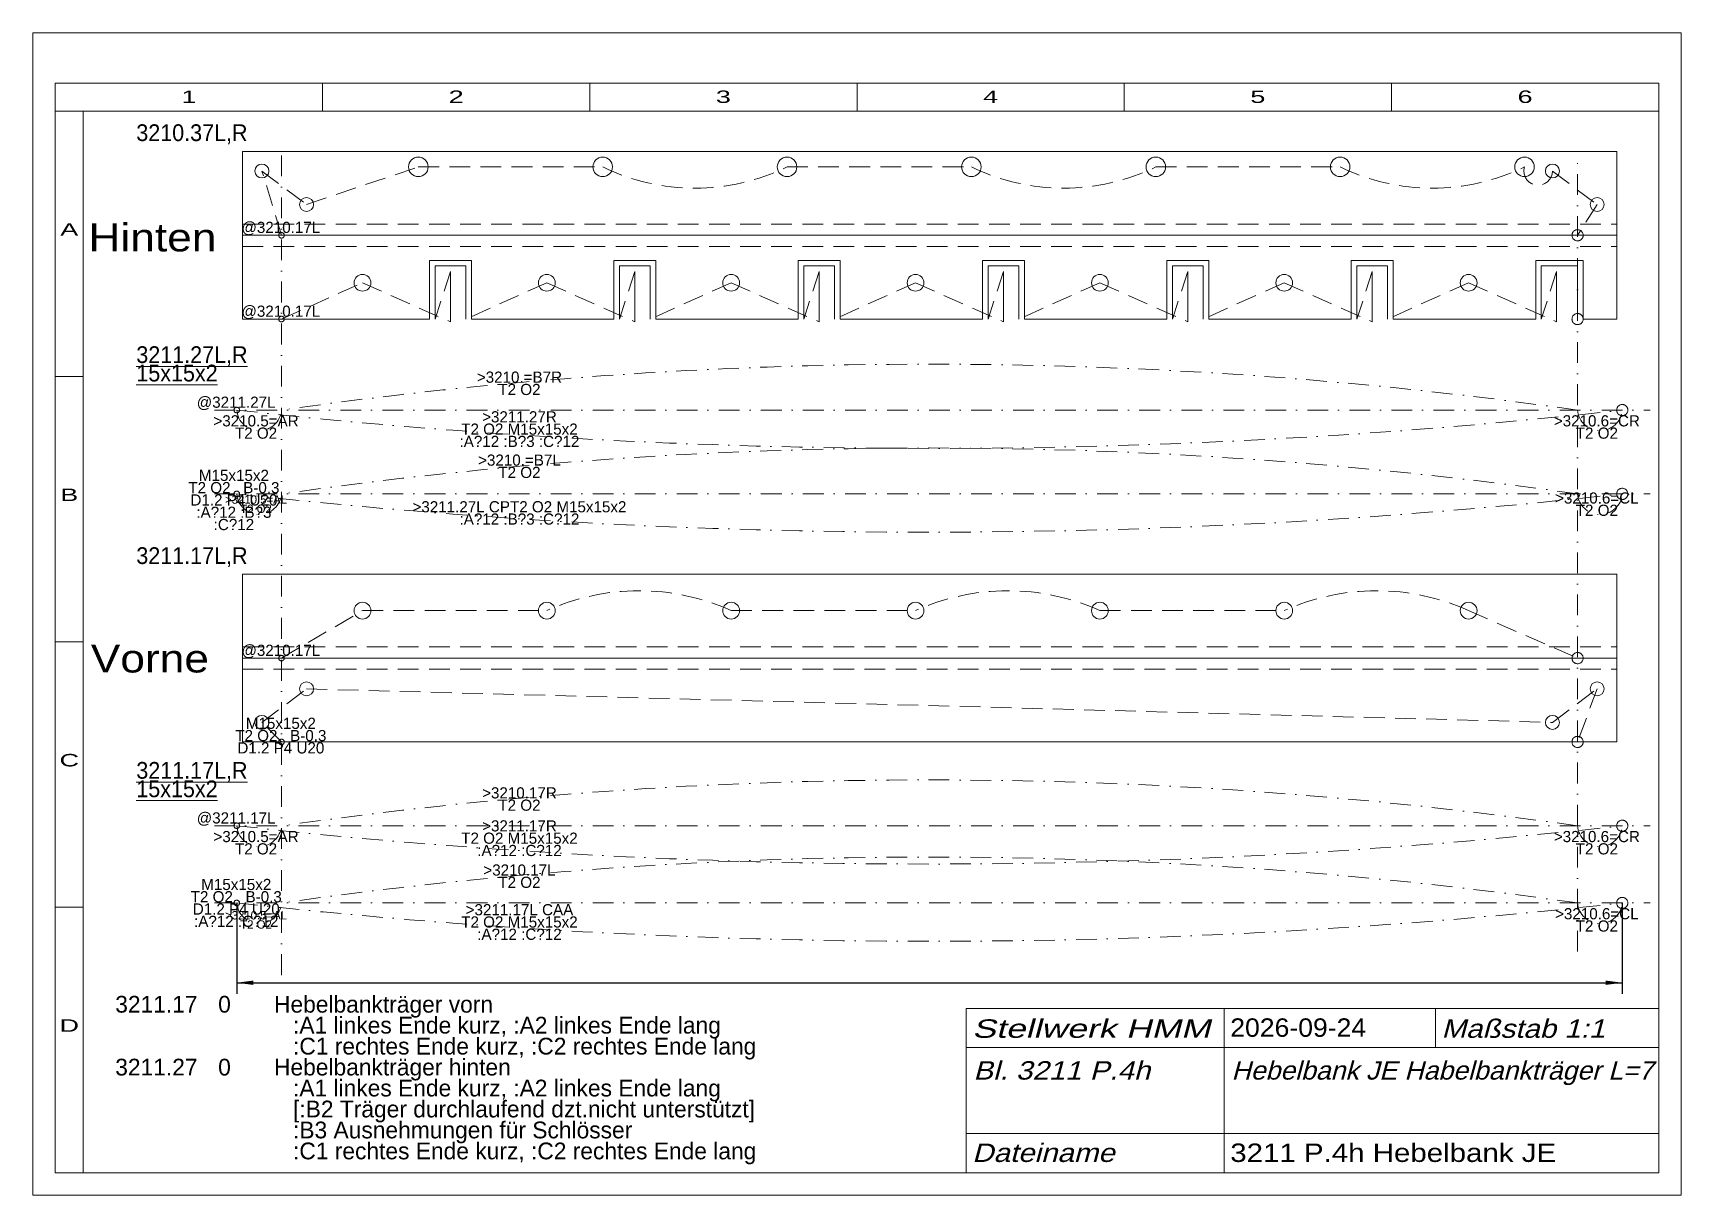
# Model space of a CAD drawing. Extents: x 1 to 296, y 1 to 209.
import ezdxf
from ezdxf.enums import TextEntityAlignment as Align

# ---------------------------------------------------------------- set-up
doc = ezdxf.new("R2010")
doc.units = 0
doc.header["$LTSCALE"] = 7.425
for name, pattern in [('DASHDOT', [1, 0.5, -0.25, 0, -0.25]), ('DASHED', [0.75, 0.5, -0.25]), ('PHANTOM', [2.5, 1.25, -0.25, 0.25, -0.25, 0.25, -0.25])]:
    doc.linetypes.add(name, pattern=pattern)
for name, color, linetype, lineweight in [('3210_17L', 11, 'CONTINUOUS', 13), ('3210_17R', 14, 'CONTINUOUS', 13), ('3210_37L', 11, 'CONTINUOUS', 13), ('3210_37R', 14, 'CONTINUOUS', 13), ('3211 STÄNDER JE', 7, 'CONTINUOUS', 18), ('3211_17L', 11, 'CONTINUOUS', 13), ('3211_17L~A', 5, 'CONTINUOUS', 13), ('3211_17R', 15, 'CONTINUOUS', 13), ('3211_27L', 11, 'CONTINUOUS', 13), ('3211_27L~A', 5, 'CONTINUOUS', 13), ('3211_27R', 15, 'CONTINUOUS', 13), ('3211___ HEBELBANK JE', 230, 'CONTINUOUS', 13), ('BEMASSUNG', 7, 'CONTINUOUS', 25), ('BESCHRIFTUNG', 7, 'CONTINUOUS', 25), ('MASSGRENZEN', 172, 'CONTINUOUS', 25), ('MASSLINIEN', 172, 'CONTINUOUS', 25), ('MASSTEXTE', 212, 'CONTINUOUS', 25), ('MITTELLINIEN', 5, 'DASHDOT', 13), ('STANDARD', 7, 'CONTINUOUS', 0)]:
    doc.layers.add(name, color=color, linetype=linetype, lineweight=lineweight)
doc.styles.add('Arial', font='arial.ttf')

# ---------------------------------------------------------------- blocks, each defined once
blk = doc.blocks.new('D207000064')
at = {"layer": 'MASSGRENZEN'}
for points in [[(37.48, 39), (40.45, 39.39), (40.45, 38.61)], [(285.48, 39), (282.5, 38.61), (282.5, 39.39)]]:
    blk.add_solid(points, dxfattribs=at)
at = {"layer": 'MASSLINIEN', "color": 172}
for p, q in [((37.48, 53.28), (37.48, 37)), ((285.48, 53.28), (285.48, 37)), ((37.48, 39), (285.48, 39))]:
    blk.add_line(p, q, dxfattribs=at)

msp = doc.modelspace()

# ---------------------------------------------------------------- linework, layer by layer
at = {"layer": '3210_17L', "linetype": 'DASHED'}
for p, q in [((41.98, 85.6), (49.98, 91.6)), ((49.98, 91.6), (272.98, 85.6)), ((272.98, 85.6), (280.98, 91.6)), ((280.98, 91.6), (277.48, 82.1)), ((45.48, 82.1), (41.98, 85.6))]:
    msp.add_line(p, q, dxfattribs=at)
at = {"layer": '3210_17L'}
for centre in [(49.98, 91.6), (280.98, 91.6), (41.98, 85.6), (272.98, 85.6)]:
    msp.add_circle(centre, 1.25, dxfattribs=at)
at = {"layer": '3210_17L', "linetype": 'PHANTOM'}
for centre, radius in [((277.48, 82.1), 1), ((45.48, 82.1), 0.5)]:
    msp.add_circle(centre, radius, dxfattribs=at)
at = {"layer": '3210_17R', "linetype": 'DASHED'}
for p, q in [((45.48, 97.1), (59.98, 105.6)), ((59.98, 105.6), (92.98, 105.6)), ((125.98, 105.6), (158.98, 105.6)), ((191.98, 105.6), (224.98, 105.6)), ((257.98, 105.6), (277.48, 97.1))]:
    msp.add_line(p, q, dxfattribs=at)
at = {"layer": '3210_17R'}
for centre in [(59.98, 105.6), (92.98, 105.6), (125.98, 105.6), (158.98, 105.6), (191.98, 105.6), (224.98, 105.6), (257.98, 105.6)]:
    msp.add_circle(centre, 1.5, dxfattribs=at)
at = {"layer": '3210_17R', "linetype": 'PHANTOM'}
for centre, radius in [((45.48, 97.1), 0.5), ((277.48, 97.1), 1)]:
    msp.add_circle(centre, radius, dxfattribs=at)
at = {"layer": '3210_17R', "linetype": 'DASHED'}
for centre in [(109.48, 69.28), (175.48, 69.28), (241.48, 69.28)]:
    msp.add_arc(centre, 39.89, 65.5667, 114.4333, dxfattribs=at)
at = {"layer": '3210_37L', "linetype": 'CONTINUOUS'}
for p, q in [((72.98, 167.29), (72.98, 157.79)), ((72.98, 167.29), (78.48, 167.29)), ((75.73, 166.29), (75.73, 157.29)), ((78.48, 167.29), (78.48, 157.79)), ((105.98, 167.29), (105.98, 157.79)), ((105.98, 167.29), (111.48, 167.29)), ((108.73, 166.29), (108.73, 157.29)), ((111.48, 167.29), (111.48, 157.79)), ((138.98, 167.29), (138.98, 157.79)), ((138.98, 167.29), (144.48, 167.29)), ((141.73, 166.29), (141.73, 157.29)), ((144.48, 167.29), (144.48, 157.79)), ((171.98, 167.29), (171.98, 157.79)), ((171.98, 167.29), (177.48, 167.29)), ((174.73, 166.29), (174.73, 157.29)), ((177.48, 167.29), (177.48, 157.79)), ((204.98, 167.29), (210.48, 167.29)), ((204.98, 167.29), (204.98, 157.79)), ((207.73, 166.29), (207.73, 157.29)), ((210.48, 167.29), (210.48, 157.79)), ((237.98, 167.29), (243.48, 167.29)), ((237.98, 167.29), (237.98, 157.79)), ((240.73, 166.29), (240.73, 157.29)), ((243.48, 167.29), (243.48, 157.79)), ((270.98, 167.29), (277.48, 167.29)), ((270.98, 167.29), (270.98, 157.79)), ((273.73, 166.29), (273.73, 157.29))]:
    msp.add_line(p, q, dxfattribs=at)
at = {"layer": '3210_37L', "linetype": 'DASHED'}
for p, q in [((75.73, 166.29), (72.98, 157.79)), ((108.73, 166.29), (105.98, 157.79)), ((141.73, 166.29), (138.98, 157.79)), ((174.73, 166.29), (171.98, 157.79)), ((207.73, 166.29), (204.98, 157.79)), ((240.73, 166.29), (237.98, 157.79)), ((273.73, 166.29), (270.98, 157.79)), ((45.48, 157.79), (59.98, 164.29)), ((59.98, 164.29), (75.73, 157.29)), ((92.98, 164.29), (78.48, 157.79)), ((92.98, 164.29), (108.73, 157.29)), ((125.98, 164.29), (111.48, 157.79)), ((125.98, 164.29), (141.73, 157.29)), ((158.98, 164.29), (144.48, 157.79)), ((158.98, 164.29), (174.73, 157.29)), ((191.98, 164.29), (177.48, 157.79)), ((191.98, 164.29), (207.73, 157.29)), ((224.98, 164.29), (210.48, 157.79)), ((224.98, 164.29), (240.73, 157.29)), ((257.98, 164.29), (243.48, 157.79)), ((257.98, 164.29), (273.73, 157.29))]:
    msp.add_line(p, q, dxfattribs=at)
at = {"layer": '3210_37L'}
msp.add_line((277.48, 167.29), (277.48, 157.79), dxfattribs=at)
for centre in [(59.98, 164.29), (92.98, 164.29), (125.98, 164.29), (158.98, 164.29), (191.98, 164.29), (224.98, 164.29), (257.98, 164.29)]:
    msp.add_circle(centre, 1.5, dxfattribs=at)
at = {"layer": '3210_37L', "linetype": 'PHANTOM'}
for centre, radius in [((45.48, 157.79), 0.5), ((277.48, 157.79), 1)]:
    msp.add_circle(centre, radius, dxfattribs=at)
at = {"layer": '3210_37R', "linetype": 'DASHED'}
for p, q in [((41.98, 184.29), (49.98, 178.29)), ((45.48, 172.79), (41.98, 184.29)), ((49.98, 178.29), (69.98, 185.03)), ((69.98, 185.03), (102.98, 185.03)), ((135.98, 185.03), (168.98, 185.03)), ((201.98, 185.03), (234.98, 185.03)), ((272.98, 184.29), (280.98, 178.29)), ((280.98, 178.29), (277.48, 172.79))]:
    msp.add_line(p, q, dxfattribs=at)
at = {"layer": '3210_37R'}
for centre, radius in [((69.98, 185.03), 1.75), ((102.98, 185.03), 1.75), ((135.98, 185.03), 1.75), ((168.98, 185.03), 1.75), ((201.98, 185.03), 1.75), ((234.98, 185.03), 1.75), ((267.98, 185.03), 1.75), ((41.98, 184.29), 1.25), ((272.98, 184.29), 1.25), ((49.98, 178.29), 1.25), ((280.98, 178.29), 1.25)]:
    msp.add_circle(centre, radius, dxfattribs=at)
at = {"layer": '3210_37R', "linetype": 'PHANTOM'}
for centre, radius in [((45.48, 172.79), 0.5), ((277.48, 172.79), 1)]:
    msp.add_circle(centre, radius, dxfattribs=at)
at = {"layer": '3210_37R', "linetype": 'DASHED'}
for centre, radius, start, end in [((119.48, 218.88), 37.66, 244.0139, 295.9861), ((185.48, 218.88), 37.66, 244.0139, 295.9861), ((251.48, 218.88), 37.66, 244.0139, 295.9861), ((270.42, 184.3), 2.55, 163.3766, 359.8252)]:
    msp.add_arc(centre, radius, start, end, dxfattribs=at)
at = {"layer": '3211 STÄNDER JE'}
for p, q in [((38.48, 187.79), (284.48, 187.79)), ((38.48, 172.79), (38.48, 187.79)), ((284.48, 172.79), (284.48, 187.79)), ((38.48, 157.79), (38.48, 172.79)), ((38.48, 172.79), (284.48, 172.79)), ((284.48, 157.79), (284.48, 172.79)), ((71.98, 168.29), (71.98, 157.79)), ((71.98, 168.29), (79.48, 168.29)), ((79.48, 168.29), (79.48, 157.79)), ((104.98, 168.29), (112.48, 168.29)), ((104.98, 168.29), (104.98, 157.79)), ((112.48, 168.29), (112.48, 157.79)), ((137.98, 168.29), (145.48, 168.29)), ((137.98, 168.29), (137.98, 157.79)), ((145.48, 168.29), (145.48, 157.79)), ((170.98, 168.29), (178.48, 168.29)), ((170.98, 168.29), (170.98, 157.79)), ((178.48, 168.29), (178.48, 157.79)), ((203.98, 168.29), (203.98, 157.79)), ((203.98, 168.29), (211.48, 168.29)), ((211.48, 168.29), (211.48, 157.79)), ((236.98, 168.29), (236.98, 157.79)), ((236.98, 168.29), (244.48, 168.29)), ((244.48, 168.29), (244.48, 157.79)), ((269.98, 168.29), (278.48, 168.29)), ((269.98, 168.29), (269.98, 157.79)), ((278.48, 168.29), (278.48, 157.79)), ((38.48, 157.79), (71.98, 157.79)), ((79.48, 157.79), (104.98, 157.79)), ((112.48, 157.79), (137.98, 157.79)), ((145.48, 157.79), (170.98, 157.79)), ((178.48, 157.79), (203.98, 157.79)), ((211.48, 157.79), (236.98, 157.79)), ((244.48, 157.79), (269.98, 157.79)), ((278.48, 157.79), (284.48, 157.79)), ((38.48, 112.1), (284.48, 112.1)), ((38.48, 112.1), (38.48, 97.1)), ((284.48, 112.1), (284.48, 97.1)), ((38.48, 97.1), (284.48, 97.1)), ((38.48, 97.1), (38.48, 82.1)), ((284.48, 97.1), (284.48, 82.1)), ((38.48, 82.1), (284.48, 82.1))]:
    msp.add_line(p, q, dxfattribs=at)
at = {"layer": '3211 STÄNDER JE', "linetype": 'DASHED'}
for p, q in [((38.48, 174.79), (284.48, 174.79)), ((38.48, 170.79), (284.48, 170.79)), ((38.48, 99.1), (284.48, 99.1)), ((38.48, 95.1), (284.48, 95.1))]:
    msp.add_line(p, q, dxfattribs=at)
at = {"layer": '3211_17L', "linetype": 'PHANTOM'}
for centre, radius in [((37.48, 53.28), 0.5), ((285.48, 53.28), 1)]:
    msp.add_circle(centre, radius, dxfattribs=at)
at = {"layer": '3211_17L', "linetype": 'DASHDOT'}
for centre, radius, start, end in [((161.48, -761.16), 822.66, 81.89396, 98.10604), ((281.48, 53.59), 4.01, 184.4205, 355.5795)]:
    msp.add_arc(centre, radius, start, end, dxfattribs=at)
at = {"layer": '3211_17L~A', "linetype": 'DASHDOT'}
msp.add_arc((41.48, 53.59), 4.01, 184.4205, 355.5795, dxfattribs=at)
at = {"layer": '3211_17R', "linetype": 'PHANTOM'}
for centre, radius in [((285.48, 67.1), 1), ((37.48, 67.1), 0.5)]:
    msp.add_circle(centre, radius, dxfattribs=at)
at = {"layer": '3211_17R', "linetype": 'DASHDOT'}
for centre, radius, start, end in [((161.48, -747.35), 822.66, 81.89396, 98.10604), ((41.48, 67.4), 4.01, 184.4205, 355.5795), ((281.48, 67.4), 4.01, 184.4205, 355.5795)]:
    msp.add_arc(centre, radius, start, end, dxfattribs=at)
at = {"layer": '3211_27L', "linetype": 'PHANTOM'}
for centre, radius in [((37.48, 126.5), 0.5), ((285.48, 126.5), 1)]:
    msp.add_circle(centre, radius, dxfattribs=at)
at = {"layer": '3211_27L', "linetype": 'DASHDOT'}
for centre, radius, start, end in [((161.48, -687.94), 822.66, 81.89396, 98.10604), ((281.48, 126.81), 4.01, 184.4205, 355.5795)]:
    msp.add_arc(centre, radius, start, end, dxfattribs=at)
at = {"layer": '3211_27L~A', "linetype": 'DASHDOT'}
msp.add_arc((41.48, 126.81), 4.01, 184.4205, 355.5795, dxfattribs=at)
at = {"layer": '3211_27R', "linetype": 'PHANTOM'}
for centre, radius in [((37.48, 141.5), 0.5), ((285.48, 141.5), 1)]:
    msp.add_circle(centre, radius, dxfattribs=at)
at = {"layer": '3211_27R', "linetype": 'DASHDOT'}
for centre, radius, start, end in [((161.48, -672.94), 822.66, 81.89396, 98.10604), ((41.48, 141.81), 4.01, 184.4205, 355.5795), ((281.48, 141.81), 4.01, 184.4205, 355.5795)]:
    msp.add_arc(centre, radius, start, end, dxfattribs=at)
at = {"layer": '3211___ HEBELBANK JE', "linetype": 'DASHDOT'}
for centre in [(161.48, 1259.4), (161.48, 1244.4), (161.48, 1185), (161.48, 1171.18)]:
    msp.add_arc(centre, 1124.76, 263.6705, 276.3295, dxfattribs=at)
at = {"layer": 'MITTELLINIEN'}
for p, q in [((45.48, 40.38), (45.48, 187.2)), ((277.48, 44.58), (277.48, 187.2)), ((33.48, 141.5), (290.48, 141.5)), ((33.48, 126.5), (290.48, 126.5)), ((33.48, 67.1), (290.48, 67.1)), ((33.48, 53.28), (290.48, 53.28))]:
    msp.add_line(p, q, dxfattribs=at)
at = {"layer": 'STANDARD'}
for p, q in [((296, 209), (1, 209)), ((1, 209), (1, 1)), ((296, 1), (296, 209)), ((292, 200), (5, 200)), ((5, 200), (5, 195)), ((52.83, 200), (52.83, 195)), ((100.67, 200), (100.67, 195)), ((148.5, 200), (148.5, 195)), ((196.33, 200), (196.33, 195)), ((244.17, 200), (244.17, 195)), ((292, 200), (292, 195)), ((5, 195), (5, 5)), ((10, 195), (5, 195)), ((10, 195), (10, 5)), ((292, 195), (10, 195)), ((292, 5), (292, 195)), ((5, 147.5), (10, 147.5)), ((5, 100), (10, 100)), ((5, 52.5), (10, 52.5)), ((5, 5), (10, 5)), ((10, 5), (292, 5)), ((1, 1), (296, 1))]:
    msp.add_line(p, q, dxfattribs=at)
at = {"layer": 'STANDARD', "lineweight": 0}
for p, q in [((168.02, 34.4), (291.91, 34.4)), ((168.02, 34.4), (168.02, 5)), ((214.22, 34.4), (214.22, 5)), ((252.02, 34.4), (252.02, 27.4)), ((168.02, 27.4), (291.91, 27.4)), ((168.02, 12), (291.91, 12))]:
    msp.add_line(p, q, dxfattribs=at)

# ---------------------------------------------------------------- block references
at = {"layer": 'BEMASSUNG'}
msp.add_blockref('D207000064', (0, 0), dxfattribs=at)

# ---------------------------------------------------------------- texts
at = {"layer": '3210_17L', "insert": (45.37, 83.22), "char_height": 2, "attachment_point": 5, "line_spacing_factor": 0.66, "style": 'Arial'}
msp.add_mtext('\\W0.972813;M15x15x2 \\PT2 O2   B-0.3\\PD1.2 P4 U20\\P', dxfattribs=at)
at = {"layer": '3210_17R', "style": 'Arial', "width": 0.972832}
msp.add_text('@3210.17L', height=2, dxfattribs=at).set_placement((45.37, 98.5), align=Align.MIDDLE_CENTER)
at = {"layer": '3210_37L', "style": 'Arial', "width": 0.972832}
msp.add_text('@3210.17L', height=2, dxfattribs=at).set_placement((45.37, 159.2), align=Align.MIDDLE_CENTER)
at = {"layer": '3210_37R', "style": 'Arial', "width": 0.972832}
msp.add_text('@3210.17L', height=2, dxfattribs=at).set_placement((45.37, 174.2), align=Align.MIDDLE_CENTER)
at = {"layer": '3211_17L', "char_height": 2, "attachment_point": 5, "line_spacing_factor": 0.66, "style": 'Arial'}
for s, insert in [('\\W0.972809;>3210.17L\\PT2 O2', (88.08, 58.06)), ('\\W0.972813;M15x15x2 \\PT2 O2   B-0.3\\PD1.2 P4 U20\\P:A?12 :C?12', (37.39, 53.28)), ('\\W0.972797;>3210.6=CL\\PT2 O2', (280.93, 50.24))]:
    msp.add_mtext(s, dxfattribs=dict(at, insert=insert))
at = {"layer": '3211_17L~A', "insert": (40.93, 50.24), "char_height": 1.5, "attachment_point": 5, "line_spacing_factor": 0.66, "style": 'Arial'}
msp.add_mtext('\\W0.972916;>3210.5=AL\\PT2 O2', dxfattribs=at)
at = {"layer": '3211_17R', "style": 'Arial', "width": 0.972832}
msp.add_text('@3211.17L', height=2, dxfattribs=at).set_placement((37.37, 68.5), align=Align.MIDDLE_CENTER)
at = {"layer": '3211_17R', "char_height": 2, "attachment_point": 5, "line_spacing_factor": 0.66, "style": 'Arial'}
for s, insert in [('\\W0.972799;>3210.17R\\PT2 O2', (88.08, 71.87)), ('\\W0.972822;>3210.5=AR\\PT2 O2', (40.93, 64.05)), ('\\W0.972789;>3210.6=CR\\PT2 O2', (280.93, 64.05))]:
    msp.add_mtext(s, dxfattribs=dict(at, insert=insert))
at = {"layer": '3211_27L', "char_height": 2, "attachment_point": 5, "line_spacing_factor": 0.66, "style": 'Arial'}
for s, insert in [('\\W0.972831;>3210.=B7L\\PT2 O2', (88.08, 131.43)), ('\\W0.972813;M15x15x2 \\PT2 O2   B-0.3\\PD1.2 P4 U20\\P:A?12 :B?3\\P:C?12', (36.97, 125.4)), ('\\W0.972797;>3210.6=CL\\PT2 O2', (280.93, 124.65))]:
    msp.add_mtext(s, dxfattribs=dict(at, insert=insert))
at = {"layer": '3211_27L~A', "insert": (40.93, 124.65), "char_height": 1.5, "attachment_point": 5, "line_spacing_factor": 0.66, "style": 'Arial'}
msp.add_mtext('\\W0.972916;>3210.5=AL\\PT2 O2', dxfattribs=at)
at = {"layer": '3211_27R', "style": 'Arial', "width": 0.972832}
msp.add_text('@3211.27L', height=2, dxfattribs=at).set_placement((37.37, 142.91), align=Align.MIDDLE_CENTER)
at = {"layer": '3211_27R', "char_height": 2, "attachment_point": 5, "line_spacing_factor": 0.66, "style": 'Arial'}
for s, insert in [('\\W0.972822;>3210.=B7R\\PT2 O2', (88.08, 146.28)), ('\\W0.972822;>3210.5=AR\\PT2 O2', (40.93, 138.46)), ('\\W0.972789;>3210.6=CR\\PT2 O2', (280.93, 138.46))]:
    msp.add_mtext(s, dxfattribs=dict(at, insert=insert))
at = {"layer": '3211___ HEBELBANK JE', "style": 'Arial'}
for s, insert, char_height, attachment_point, line_spacing_factor in [('\\W0.918846;\\L3211.27L,R\\P15x15x2', (19.5, 146.58), 3, 7, 0.66), ('\\W0.972799;>3211.27R\\PT2 O2 M15x15x2\\P:A?12 :B?3 :C?12', (88.08, 138.08), 2, 5, 0.66), ('\\W0.972810;>3211.27L C\\A\\PT2 O2 M15x15x2\\P:A?12 :B?3 :C?12', (88.08, 123.08), 2, 5, 0.66), ('\\W0.918846;\\L3211.17L,R\\P15x15x2', (19.5, 72.17), 3, 7, 0.66), ('\\W0.972799;>3211.17R\\PT2 O2 M15x15x2\\P:A?12 :C?12', (88.08, 64.86), 2, 5, 0.66), ('\\W0.972840;>3211.17L CAA\\PT2 O2 M15x15x2\\P:A?12 :C?12', (88.08, 49.86), 2, 5, 0.66), ('\\W0.972812;3211.17\\P\\P\\P3211.27\\P\\P\\P', (15.73, 36.65), 3, 1, 0.75), ('\\W0.972828;0\\P\\P\\P0', (34.15, 36.65), 3, 1, 0.75), ('\\W0.972784;Hebelbankträger vorn\\P   :A1 linkes Ende kurz, :A2 linkes Ende lang\\P   :C1 rechtes Ende kurz, :C2 rechtes Ende lang\\PHebelbankträger hinten\\P   :A1 linkes Ende kurz, :A2 linkes Ende lang\\P   [:B2 Träger durchlaufend dzt.nicht unterstützt]\\P   :B3 Ausnehmungen für Schlösser \\P   :C1 rechtes Ende kurz, :C2 rechtes Ende lang\\P', (44.15, 36.65), 3, 1, 0.75)]:
    msp.add_mtext(s, dxfattribs=dict(at, insert=insert, char_height=char_height, attachment_point=attachment_point, line_spacing_factor=line_spacing_factor))
at = {"layer": 'BESCHRIFTUNG', "style": 'Arial', "width": 0.918846}
for s, p in [('3210.37L,R', (19.5, 189.65)), ('3211.17L,R', (19.5, 113.95))]:
    msp.add_text(s, height=3, dxfattribs=at).set_placement(p)
at = {"layer": 'BESCHRIFTUNG', "linetype": 'DASHDOT', "style": 'Arial'}
for s, width, p in [('Hinten', 1.135063, (10.93, 169.9)), ('Vorne', 1.13508, (11.35, 94.53))]:
    msp.add_text(s, height=5, dxfattribs=dict(at, width=width)).set_placement(p)
at = {"layer": 'BESCHRIFTUNG', "style": 'Arial', "oblique": 15}
for s, width, p in [('Stellwerk HMM', 1.375804, (169.11, 32.44)), ('Maßstab 1:1', 1.143719, (253.11, 32.44)), ('Bl. 3211 P.4h', 1.14372, (169.33, 24.96)), ('Hebelbank JE Habelbankträger L=7', 1.031839, (215.53, 24.96)), ('Dateiname', 1.143709, (169.11, 10.22))]:
    msp.add_text(s, height=3.3, dxfattribs=dict(at, width=width)).set_placement(p, align=Align.TOP_LEFT)
at = {"layer": 'BESCHRIFTUNG', "style": 'Arial'}
for s, width, p in [('2026-09-24', 1.031837, (215.31, 32.62)), ('3211 P.4h Hebelbank JE', 1.143725, (215.31, 10.22))]:
    msp.add_text(s, height=3.3, dxfattribs=dict(at, width=width)).set_placement(p, align=Align.TOP_LEFT)
at = {"layer": 'STANDARD', "style": 'Arial'}
for s, width, p in [('1', 1.547923, (28.92, 196.47)), ('2', 1.547922, (76.75, 196.47)), ('3', 1.547923, (124.58, 196.47)), ('4', 1.547923, (172.42, 196.47)), ('5', 1.547922, (220.25, 196.47)), ('6', 1.547923, (268.08, 196.47)), ('A', 1.547987, (7.5, 172.72)), ('B', 1.547987, (7.5, 125.22)), ('C', 1.548103, (7.5, 77.72)), ('D', 1.548104, (7.5, 30.22))]:
    msp.add_text(s, height=2.23, dxfattribs=dict(at, width=width)).set_placement(p, align=Align.CENTER)

doc.saveas('drawing.dxf')
